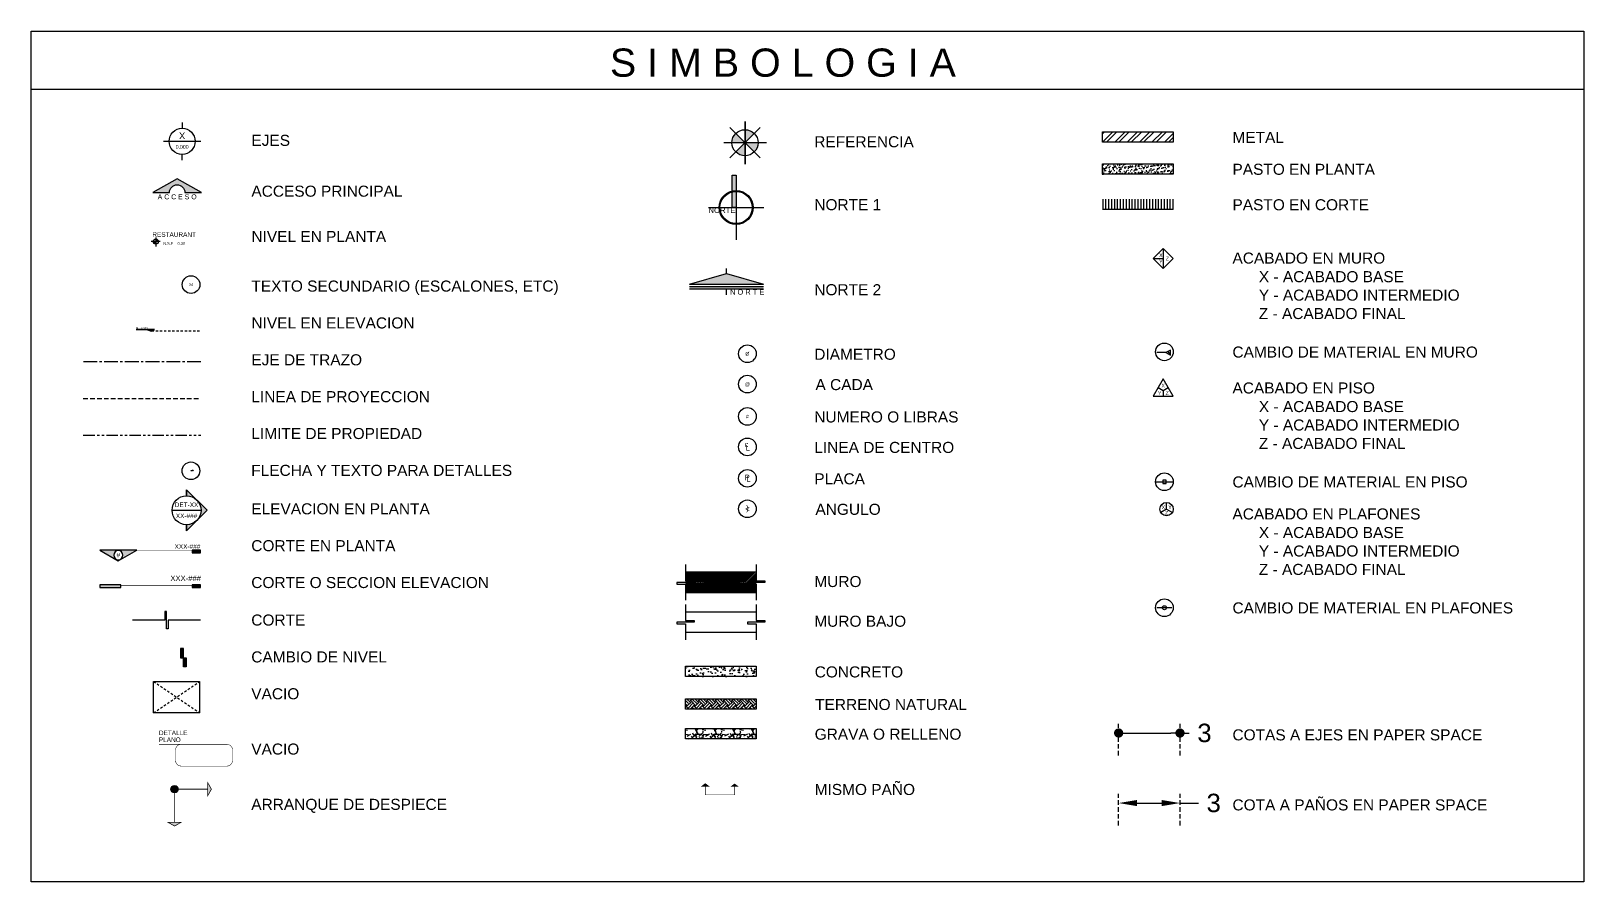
# Model space of a CAD drawing. Header units: metres. Extents: x 8 to 298, y 7 to 251.
# Drawn here: x 69.1 to 153.3, y 204.9 to 251 of the extents above; entities that cross this region are included whole.
import ezdxf
from ezdxf.enums import TextEntityAlignment as Align

# ---------------------------------------------------------------- set-up
doc = ezdxf.new("R2010")
doc.units = ezdxf.units.M
doc.header["$MEASUREMENT"] = 0
for name, pattern in [('CENTER2', [1.125, 0.75, -0.125, 0.125, -0.125]), ('DASHED', [19.05, 12.7, -6.35]), ('HIDDEN', [0.375, 0.25, -0.125]), ('HIDDEN2', [0.1875, 0.125, -0.0625]), ('PHANTOM2', [1.25, 0.625, -0.125, 0.125, -0.125, 0.125, -0.125])]:
    doc.linetypes.add(name, pattern=pattern)
for name, color, linetype in [('A-COTAS', 2, 'Continuous'), ('A-DETALLES', 3, 'Continuous'), ('A-FLECHAS', 2, 'Continuous'), ('A-HATCH', 8, 'Continuous'), ('A-MUROS', 1, 'Continuous'), ('A-SIMBOLOGIA', 3, 'Continuous'), ('A-TEXTOS', 2, 'Continuous')]:
    doc.layers.add(name, color=color, linetype=linetype)
doc.styles.add('75', font='arial.ttf')
doc.styles.add('ARIAL', font='arial.ttf')
doc.styles.add('ch-100', font='arial.ttf')
doc.styles.add('NOT-50', font='arial.ttf')
doc.styles.get("Standard").update_dxf_attribs({"font": 'arial.ttf'})
doc.styles.add('TEXTO1', font='ARCHISEL.SHX')
doc.dimstyles.new('COTAS BASICA', dxfattribs={"dimtxt": 1, "dimasz": 1, "dimexe": 0.5, "dimexo": 0.5, "dimgap": 0.5, "dimtad": 0, "dimdec": 0, "dimlfac": 1000, "dimzin": 9, "dimdsep": 46, "dimtxsty": 'Standard', "dimcen": 0, "dimclrd": 2, "dimclre": 8, "dimclrt": 3, "dimadec": 0, "dimazin": 0, "dimtfac": 1, "dimtdec": 0, "dimtmove": 0, "dimatfit": 3, "dimfxl": 1, "dimarcsym": 0})
doc.dimstyles.new('ENTREJES', dxfattribs={"dimtxt": 0.15, "dimasz": 0.075, "dimexe": 0.1, "dimexo": 0.1, "dimgap": 0.1, "dimtad": 0, "dimtih": 1, "dimtoh": 1, "dimzin": 1, "dimdsep": 46, "dimtxsty": 'TEXTO1', "dimcen": 0.1, "dimclrd": 2, "dimclrt": 2, "dimadec": 0, "dimazin": 0, "dimtm": 1e-09, "dimtfac": 1, "dimtix": 1, "dimtofl": 0, "dimtmove": 2, "dimatfit": 3, "dimfxl": 1, "dimtvp": 1, "dimtolj": 1, "dimtzin": 0, "dimarcsym": 0})

# ---------------------------------------------------------------- blocks, each defined once
blk = doc.blocks.new('ACABADO-M')
at = {"color": 0}
for q in [(-0.235, -0.136), (0, 0.271), (0.235, -0.136)]:
    blk.add_line((0, 0), q, dxfattribs=at)
blk.add_circle((0, 0), 0.271, dxfattribs=at)
at = {"color": 2, "style": '75'}
for tag, p in [('M-1ER-ACABADO', (0.139, 0.08)), ('M-BASE', (-0.13, 0.075)), ('M-2DO-ACABADO', (0, -0.151))]:
    blk.add_attdef(tag, text='', height=0.15, dxfattribs=at).set_placement(p, align=Align.MIDDLE_CENTER)
blk = doc.blocks.new('PL-ACABADO')
at = {"color": 0}
for p, q in [((-0.205, 0.118), (0, 0)), ((0, 0), (0.205, 0.118)), ((0, 0), (0, -0.237))]:
    blk.add_line(p, q, dxfattribs=at)
blk.add_lwpolyline([(0, 0.474), (-0.41, -0.237), (0.41, -0.237)], close=True, dxfattribs=at)
at = {"color": 2, "style": '75'}
for tag, p in [('PL-1', (0, 0.197)), ('PL-2', (-0.146, -0.109)), ('PL-3', (0.166, -0.109))]:
    blk.add_attdef(tag, text='', height=0.15, dxfattribs=at).set_placement(p, align=Align.MIDDLE_CENTER)
blk = doc.blocks.new('P-ACABADO')
at = {"color": 0}
for p, q in [((-0.407, 0), (0, 0)), ((0, 0.407), (0, -0.407))]:
    blk.add_line(p, q, dxfattribs=at)
blk.add_lwpolyline([(0, 0.407), (-0.407, 0), (0, -0.407), (0.407, 0)], close=True, dxfattribs=at)
at = {"color": 2, "style": '75'}
for tag, p in [('P-ACABADO', (-0.093, 0.129)), ('3ER-ACABADO-P', (0.173, 0)), ('2DO-ACABADO-P', (-0.093, -0.129))]:
    blk.add_attdef(tag, text='', height=0.15, dxfattribs=at).set_placement(p, align=Align.MIDDLE_CENTER)
blk = doc.blocks.new('AC2')
at = {"color": 0}
blk.add_lwpolyline([(4134.018, 719.153), (4134.946, 719.153)], dxfattribs=at)
blk.add_lwpolyline([(4134.576, 719.247), (4134.388, 719.247), (4134.388, 719.059), (4134.576, 719.059)], close=True, dxfattribs=at)
blk = doc.blocks.new('AC3')
at = {"color": 0}
blk.add_lwpolyline([(4134.891, 712.318), (4134.074, 712.318)], dxfattribs=at)
blk.add_circle((4134.482, 712.318), 0.107, dxfattribs=at)
blk = doc.blocks.new('AC1')
at = {"color": 0}
for points in [[(4134.562, 726.158), (4134.065, 726.158)], [(4134.819, 726.029), (4134.691, 726.222)]]:
    blk.add_lwpolyline(points, dxfattribs=at)
blk.add_lwpolyline([(4134.562, 726.158), (4134.819, 726.029), (4134.819, 726.286)], close=True, dxfattribs=at)
blk = doc.blocks.new('NIVEL ELEVACION')
for points in [[(0.66, 0.29), (0.66, 0.26), (-2.83, 0.26), (-2.83, 0.29)], [(0.66, 0.23), (-0.66, 0.23), (0, 0)]]:
    blk.add_hatch(color=8).paths.add_polyline_path(points)
at = {"color": 3}
for points in [[(0.66, 0.29), (0.66, 0.26), (-2.83, 0.26), (-2.83, 0.29)], [(0, 0), (0.66, 0.23), (-0.66, 0.23)]]:
    blk.add_lwpolyline(points, close=True, dxfattribs=at)
at = {"color": 7, "style": 'ARIAL'}
blk.add_attdef('NIVEL', text='', height=0.351, dxfattribs=at).set_placement((-2.83, 0.29), align=Align.BOTTOM_LEFT)
blk = doc.blocks.new('EJE BASICA')
at = {"color": 3}
for p, q in [((0, 1.017), (0, 0.708)), ((-1.017, 0), (1.017, 0)), ((0, -1.017), (0, -0.708))]:
    blk.add_line(p, q, dxfattribs=at)
blk.add_circle((0, 0), 0.708, dxfattribs=at)
at = {"color": 7, "style": 'ARIAL'}
for tag, height, p in [('EJE', 0.36, (0, 0.3)), ('DISTANCIA', 0.2, (0, -0.3))]:
    blk.add_attdef(tag, text='', height=height, dxfattribs=at).set_placement(p, align=Align.MIDDLE_CENTER)
blk = doc.blocks.new('NIVEL')
at = {"color": 3}
for p, q in [((0, 0.223), (0, -0.274)), ((0.239, 0), (-0.239, 0))]:
    blk.add_line(p, q, dxfattribs=at)
at = {"color": 8, "const_width": 0.137}
for points in [[(-0.068, 0, 0.414214), (0, -0.068)], [(0.068, 0, 0.414214), (0, 0.068)]]:
    blk.add_lwpolyline(points, format="xyb", dxfattribs=at)
at = {"color": 3}
blk.add_circle((0, 0), 0.137, dxfattribs=at)
at = {"style": 'ARIAL'}
for tag, height, p in [('AREA', 0.25, (1, 0.383)), ('NIVEL', 0.15, (1, -0.1))]:
    blk.add_attdef(tag, text='', height=height, dxfattribs=at).set_placement(p, align=Align.MIDDLE_CENTER)
blk = doc.blocks.new('*U29')
h = blk.add_hatch(color=8)
h.paths.add_polyline_path([(0, 0.57), (-2, 0), (2, 0)])
h.paths.add_polyline_path([(2, -0.25), (2, -0.125), (-2, -0.125), (-2, -0.25)])
at = {"color": 0}
for points in [[(0, 0.57), (0, 0.846)], [(-2, 0), (0, 0.57), (2, 0)], [(-2, 0), (2, 0)], [(-2, -0.125), (2, -0.125)], [(-2, -0.25), (2, -0.25)], [(0, -0.576), (0, -0.25)]]:
    blk.add_lwpolyline(points, dxfattribs=at)
at = {"color": 2, "insert": (0.194, -0.281), "char_height": 0.288, "width": 12.58322, "attachment_point": 1}
blk.add_mtext('\\pxql;N O R T E', dxfattribs=at)
blk = doc.blocks.new('*U28')
h = blk.add_hatch(color=8)
edge = h.paths.add_edge_path()
edge.add_line((0.417, 0), (1.319, 0))
edge.add_line((1.319, 0), (0, 0.748))
edge.add_line((0, 0.748), (-1.319, 0))
edge.add_line((-1.319, 0), (-0.417, 0))
edge.add_arc((0, 0), 0.417, 90, 180, ccw=False)
edge.add_arc((0, 0), 0.417, 0, 90, ccw=False)
at = {"color": 0}
blk.add_lwpolyline([(0.417, 0), (1.319, 0), (0, 0.748), (-1.319, 0), (-0.417, 0, -0.414214), (0, 0.417, -0.414214)], format="xyb", close=True, dxfattribs=at)
at = {"color": 2, "style": 'ARIAL'}
blk.add_text('A C C E S O', height=0.27, dxfattribs=at).set_placement((0, -0.1), align=Align.TOP_CENTER)
blk = doc.blocks.new('LINEA CENTRO')
at = {"color": 0, "style": 'ch-100'}
for s, p in [('c', (-0.156, -0.013)), ('L', (-0.089, -0.195))]:
    blk.add_text(s, height=0.3, dxfattribs=at).set_placement(p)
blk = doc.blocks.new('PLACA')
at = {"color": 0, "style": 'ch-100'}
for s, p in [('P', (-0.152, -0.1)), ('L', (-0.062, -0.175))]:
    blk.add_text(s, height=0.3, dxfattribs=at).set_placement(p)
blk = doc.blocks.new('ANGULO')
at = {"color": 0, "style": 'ch-100'}
for s, p in [('<', (0, 0)), (')', (0, 0.042))]:
    blk.add_text(s, height=0.3, dxfattribs=at).set_placement(p, align=Align.MIDDLE_CENTER)
blk = doc.blocks.new('REFERENCIA')
h = blk.add_hatch(color=8)
h.paths.add_polyline_path([(0, 0), (-0.5, 0.5, 0.198912), (-0.708, 0)])
h.paths.add_polyline_path([(0.5, 0.5, 0.198912), (0, 0.708), (0, 0)])
h.paths.add_polyline_path([(0, 0), (0.5, -0.5, 0.198912), (0.708, 0)])
h.paths.add_polyline_path([(0, 0), (-0.5, -0.5, 0.198912), (0, -0.708)])
at = {"color": 0}
for p, q in [((0, 1.158), (0, -1.158)), ((0, -1.158), (0, 1.158)), ((0.819, 0.819), (-0.819, -0.819)), ((0.819, -0.819), (-0.819, 0.819)), ((1.158, 0), (-1.158, 0))]:
    blk.add_line(p, q, dxfattribs=at)
blk.add_circle((0, 0), 0.708, dxfattribs=at)
blk = doc.blocks.new('*U25')
h = blk.add_hatch(color=0)
h.dxf.hatch_style = 1
h.paths.add_polyline_path([(0, 0.787), (0, 1.114), (0.557, 0.557, 0.198912)])
h.paths.add_polyline_path([(0.557, -0.557, 0.414214), (0.557, 0.557), (1.114, 0)])
h.paths.add_polyline_path([(0, -1.114), (0, -0.787, 0.198912), (0.557, -0.557)])
at = {"color": 0}
blk.add_line((-0.787, 0), (0.787, 0), dxfattribs=at)
blk.add_lwpolyline([(0, -1.114), (0, -0.787), (0, -1.114), (1.114, 0), (0, 1.114), (0, 0.787), (0, 1.114)], dxfattribs=at)
blk.add_circle((0, 0), 0.787, dxfattribs=at)
at = {"color": 2, "style": 'ARIAL'}
for tag, p in [('DETALLE', (0, 0.3)), ('PLANO', (0, -0.3))]:
    blk.add_attdef(tag, text='', height=0.25, dxfattribs=at).set_placement(p, align=Align.MIDDLE_CENTER)
blk = doc.blocks.new('_Dot')
at = {"color": 0, "linetype": 'ByBlock', "lineweight": -2}
blk.add_line((-0.5, 0), (-1, 0), dxfattribs=at)
at = {"color": 0, "linetype": 'ByBlock', "const_width": 0.5}
blk.add_lwpolyline([(-0.25, 0, 1), (0.25, 0, 1)], format="xyb", close=True, dxfattribs=at)
blk = doc.blocks.new('*D151')
at = {"layer": 'A-COTAS', "color": 8, "linetype": 'HIDDEN', "lineweight": -2, "transparency": 16777216}
for p, q in [((128.1, 211.73), (128.1, 213.451)), ((131.43, 211.73), (131.43, 213.451))]:
    blk.add_line(p, q, dxfattribs=at)
at = {"layer": 'A-COTAS', "color": 2, "lineweight": -2, "transparency": 16777216}
for p, q in [((128.6, 212.951), (130.93, 212.951)), ((131.43, 212.951), (131.93, 212.951))]:
    blk.add_line(p, q, dxfattribs=at)
at = {"layer": 'Defpoints', "color": 0, "transparency": 16777216}
for p in [(131.43, 212.951), (128.1, 211.23), (131.43, 211.23)]:
    blk.add_point(p, dxfattribs=at)
at = {"layer": 'A-COTAS', "color": 2, "lineweight": -2, "transparency": 16777216, "xscale": 0.5, "yscale": 0.5, "zscale": 0.5, "rotation": 180}
blk.add_blockref('_Dot', (128.1, 212.951), dxfattribs=at)
at = {"layer": 'A-COTAS', "color": 2, "lineweight": -2, "transparency": 16777216, "xscale": 0.5, "yscale": 0.5, "zscale": 0.5}
blk.add_blockref('_Dot', (131.43, 212.951), dxfattribs=at)
at = {"layer": 'A-COTAS', "color": 3, "transparency": 16777216, "insert": (132.757, 212.951), "char_height": 1, "attachment_point": 5}
blk.add_mtext('3', dxfattribs=at)
blk = doc.blocks.new('*D152')
at = {"layer": 'A-COTAS', "color": 8, "linetype": 'HIDDEN', "lineweight": -2, "transparency": 16777216}
for p, q in [((128.1, 207.93), (128.1, 209.651)), ((131.43, 207.93), (131.43, 209.651))]:
    blk.add_line(p, q, dxfattribs=at)
at = {"layer": 'A-COTAS', "color": 2, "lineweight": -2, "transparency": 16777216}
for p, q in [((129.1, 209.151), (130.43, 209.151)), ((131.43, 209.151), (132.43, 209.151))]:
    blk.add_line(p, q, dxfattribs=at)
at = {"layer": 'A-COTAS', "color": 2, "transparency": 16777216}
for points in [[(129.1, 209.318), (129.1, 208.985), (128.1, 209.151)], [(130.43, 209.318), (130.43, 208.985), (131.43, 209.151)]]:
    blk.add_solid(points, dxfattribs=at)
at = {"layer": 'Defpoints', "color": 0, "transparency": 16777216}
for p in [(131.43, 209.151), (128.1, 207.43), (131.43, 207.43)]:
    blk.add_point(p, dxfattribs=at)
at = {"layer": 'A-COTAS', "color": 3, "transparency": 16777216, "insert": (133.257, 209.151), "char_height": 1, "attachment_point": 5}
blk.add_mtext('3', dxfattribs=at)
blk = doc.blocks.new('*U24')
for points in [[(-5.445, 0), (-5.445, -0.137), (-4.318, -0.137), (-4.318, 0)], [(-0.445, 0), (-0.445, -0.137), (0, -0.137), (0, 0)]]:
    blk.add_hatch(color=8).paths.add_polyline_path(points)
at = {"color": 0}
for points in [[(-5.445, 0), (-5.445, -0.137), (-4.318, -0.137), (-4.318, 0)], [(-0.445, 0), (-0.445, -0.137), (0, -0.137), (0, 0)]]:
    blk.add_lwpolyline(points, close=True, dxfattribs=at)
at = {"color": 0, "linetype": 'DASHED', "const_width": 0.03}
blk.add_lwpolyline([(-4.318, -0.015), (-0.445, -0.015)], dxfattribs=at)
at = {"color": 2, "style": 'ARIAL'}
blk.add_attdef('UBICACION', text='', height=0.297, dxfattribs=at).set_placement((0.035, 0.216), align=Align.RIGHT)
blk = doc.blocks.new('*U27')
h = blk.add_hatch(color=8)
h.paths.add_polyline_path([(-4.45, 0.575), (-5.445, 0), (-3.454, 0)])
h.paths.add_polyline_path([(-4.2, 0.269, -1), (-4.7, 0.269, -1)], flags=16)
blk.add_hatch(color=8).paths.add_polyline_path([(-0.445, 0.15), (0, 0.15), (0, 0), (-0.445, 0)])
at = {"color": 0}
for points in [[(-5.445, 0), (-4.45, 0.575), (-3.454, 0)], [(-0.445, 0.15), (0, 0.15), (0, 0), (-0.445, 0)]]:
    blk.add_lwpolyline(points, close=True, dxfattribs=at)
at = {"color": 0, "linetype": 'DASHED', "const_width": 0.03}
blk.add_lwpolyline([(-3.703, 0.015), (-0.445, 0.015)], dxfattribs=at)
at = {"color": 0}
blk.add_circle((-4.45, 0.269), 0.25, dxfattribs=at)
at = {"color": 2, "style": 'ARIAL'}
blk.add_attdef('CORTE', text='', height=0.25, dxfattribs=at).set_placement((-4.45, 0.269), align=Align.MIDDLE_CENTER)
blk.add_attdef('UBICACION', text='', height=0.25, dxfattribs=at).set_placement((0, -0.075), align=Align.TOP_RIGHT)
blk = doc.blocks.new('NORTE')
blk.add_hatch(color=8).paths.add_polyline_path([(0, 0), (-0.217, 0), (-0.217, 1.753), (0, 1.753)])
at = {"color": 0}
blk.add_lwpolyline([(0, 0), (-0.217, 0), (-0.217, 1.753), (0, 1.753)], close=True, dxfattribs=at)
for points in [[(0, 1.753), (0, -1.753)], [(-1.5, 0), (1.5, 0)]]:
    blk.add_lwpolyline(points, dxfattribs=at)
for radius in [0.925, 0.875]:
    blk.add_circle((0, 0), radius, dxfattribs=at)
at = {"color": 2}
blk.add_text('NORTE', height=0.3, dxfattribs=at).set_placement((-1.5, 0), align=Align.TOP_LEFT)
blk = doc.blocks.new('CAMBIO DE NIVEL')
h = blk.add_hatch(color=8)
h.paths.add_polyline_path([(0, 0.5), (-0.15, 0.5), (-0.15, 0), (0, 0)])
h.paths.add_polyline_path([(0.15, 0), (0, 0), (0, -0.5), (0.15, -0.5)])
at = {"color": 0}
blk.add_lwpolyline([(-0.15, 0), (0.15, 0), (0.15, -0.5), (0, -0.5), (0, 0.5), (-0.15, 0.5)], close=True, dxfattribs=at)
blk = doc.blocks.new('despiece')
h = blk.add_hatch(color=0)
h.dxf.hatch_style = 1
h.paths.add_polyline_path([(0.5, 0), (0.45, 0.087), (0.45, -0.087)])
h.paths.add_polyline_path([(0.087, -0.45), (-0.087, -0.45), (0, -0.5)])
h = blk.add_hatch(color=0)
h.dxf.hatch_style = 1
edge = h.paths.add_edge_path()
edge.add_arc((0, 0), 0.05, -90, 270)
at = {"color": 0, "const_width": 0.01}
blk.add_lwpolyline([(0, -0.45), (0, 0), (0.45, 0)], dxfattribs=at)
for points in [[(0.45, -0.087), (0.5, 0), (0.45, 0.087)], [(-0.087, -0.45), (0, -0.5), (0.087, -0.45)]]:
    blk.add_lwpolyline(points, close=True, dxfattribs=at)
at = {"color": 0}
blk.add_circle((0, 0), 0.05, dxfattribs=at)

msp = doc.modelspace()

# ---------------------------------------------------------------- hatches: boundary and pattern name
at = {"layer": 'A-DETALLES'}
h = msp.add_hatch(color=1, dxfattribs=at)
h.dxf.hatch_style = 1
h.paths.add_polyline_path([(105.671338, 210.2120168), (105.671338, 210.0476352), (105.8897993, 210.0476352)])
h.paths.add_polyline_path([(105.671338, 210.2120168), (105.4528767, 210.0476352), (105.671338, 210.0476352)])
h = msp.add_hatch(color=1, dxfattribs=at)
h.dxf.hatch_style = 1
h.paths.add_polyline_path([(107.2635947, 210.2120168), (107.2635947, 210.0476352), (107.0451334, 210.0476352)])
h.paths.add_polyline_path([(107.2635947, 210.2120168), (107.482056, 210.0476352), (107.2635947, 210.0476352)])
at = {"layer": 'A-HATCH'}
h = msp.add_hatch(dxfattribs=at)
h.set_pattern_fill('ANSI32', color=256, scale=0.05, style=0)
h.set_pattern_definition([(45, (-4003.89874, -494.26187), (-0.336759605, 0.336759605), []), (45, (-4003.67423, -494.26187), (-0.336759605, 0.336759605), [])])
h.paths.add_polyline_path([(127.2253425, 245.5736123), (131.0629332, 245.5736123), (131.0629332, 245.0062315), (127.2253425, 245.0062315)])
h = msp.add_hatch(dxfattribs=at)
h.set_pattern_fill('AR-SAND', color=256, scale=0.005, angle=45, style=0)
h.set_pattern_definition([(82.5, (-4003.89874, -492.5664), (-0.178690674, 0.167376745), [0, -0.19304, 0, -0.2159, 0, -0.206375]), (52.5, (-4003.89874, -492.5664), (-0.094505464, 0.412366426), [0, -0.10414, 0, -0.17399, 0, -0.066675]), (12.5, (-4004.0092, -492.67685), (0.279149913, 0.280166156), [0, -0.0635, 0, -0.2286, 0, -0.29845]), (2.5, (-4004.0092, -492.67685), (0.191140555, 0.34877539), [0, -0.03175, 0, -0.14986, 0, -0.17145])])
h.paths.add_polyline_path([(127.2253425, 243.8453235), (131.0629332, 243.8453235), (131.0629332, 243.2779426), (127.2253425, 243.2779426)])
h = msp.add_hatch(dxfattribs=at)
h.set_pattern_fill('ANSI31', color=256, scale=0.05, angle=45, style=0)
h.set_pattern_definition([(90, (-4003.89874, -492.5664), (-0.15875, 3e-17), [])])
h.paths.add_polyline_path([(127.2253425, 241.9202796), (131.0629332, 241.9202796), (131.0629332, 241.3528987), (127.2253425, 241.3528987)])
h = msp.add_hatch(dxfattribs=at)
h.set_pattern_fill('ANSI31', color=256, scale=0.02, style=0)
h.set_pattern_definition([(45, (-4271.16836, -339.38566), (-0.0449012806, 0.0449012806), [])])
h.paths.add_polyline_path([(108.4360995, 221.6904922), (104.5985088, 221.6904922), (104.5985088, 220.5557305), (108.4360995, 220.5557305)])
h = msp.add_hatch(dxfattribs=at)
h.set_pattern_fill('AR-CONC', color=256, scale=0.003, style=0)
h.set_pattern_definition([(50, (-4026.52557, -526.6309), (0.546554007, -0.047817257), [0.05715, -0.62865]), (355, (-4026.52557, -526.6309), (-0.10572848, 0.57316993), [0.04572, -0.50292]), (100.451, (-4026.48, -526.6349), (0.440827505, 0.525350063), [0.04857, -0.53427]), (46.1842, (-4026.5256, -526.4785), (0.81323712, -0.12612698), [0.085725, -0.942975]), (96.6356, (-4026.4578, -526.489), (0.7122127, 0.74227667), [0.072855, -0.801405]), (351.184, (-4026.5256, -526.4785), (0.71221382, 0.74227535), [0.06858, -0.75438]), (21, (-4026.44937, -526.5166), (0.45484464, -0.306796556), [0.05715, -0.62865]), (326, (-4026.44937, -526.5166), (0.185406085, 0.5525639), [0.04572, -0.50292]), (71.4514, (-4026.41147, -526.54217), (0.64024947, 0.24576857), [0.04857, -0.53427]), (37.5, (-4026.52557, -526.6309), (0.00926581, 0.253665117), [0, -0.496824, 0, -0.51054, 0, -0.504825]), (7.5, (-4026.52557, -526.6309), (0.200458988, 0.300541724), [0, -0.291084, 0, -0.485394, 0, -0.192405]), (327.5, (-4026.6955, -526.6309), (0.4067717855, -0.017186232), [0, -0.1905, 0, -0.59436, 0, -0.78867]), (317.5, (-4026.7717, -526.6309), (0.444387544, 0.076279473), [0, -0.24765, 0, -0.394716, 0, -0.56007])])
h.paths.add_polyline_path([(104.5985088, 216.5832303), (108.4360995, 216.5832303), (108.4360995, 216.0158494), (104.5985088, 216.0158494)])
h = msp.add_hatch(dxfattribs=at)
h.set_pattern_fill('EARTH', color=256, scale=0.05, angle=45, style=0)
h.set_pattern_definition([(45, (-4026.52557, -526.6309), (3e-17, 0.449012806), [0.3175, -0.3175]), (45, (-4026.60976, -526.5467), (3e-17, 0.449012806), [0.3175, -0.3175]), (45, (-4026.69395, -526.46252), (3e-17, 0.449012806), [0.3175, -0.3175]), (135, (-4026.69395, -526.4064), (-0.449012806, 3e-17), [0.3175, -0.3175]), (135, (-4026.60976, -526.3222), (-0.449012806, 3e-17), [0.3175, -0.3175]), (135, (-4026.52557, -526.238), (-0.449012806, 3e-17), [0.3175, -0.3175])])
h.paths.add_polyline_path([(104.5985088, 214.8153311), (108.4360995, 214.8153311), (108.4360995, 214.2479502), (104.5985088, 214.2479502)])
h = msp.add_hatch(dxfattribs=at)
h.set_pattern_fill('GRAVEL', color=256, scale=0.04, style=0)
h.set_pattern_definition([(228.0128, (-4025.79405, -527.22565), (-8.1280069064, -9.1440112358), [0.1366884, -13.5322]), (184.9697, (-4025.88549, -527.32725), (12.19201972247, 1.01599283015), [0.234562, -23.2216]), (132.5104, (-4026.11917, -527.34757), (10.1599926073, -11.176010917), [0.1653928, -16.37388]), (267.2737, (-4026.51541, -527.60157), (1.01599558833, 20.31999346135), [0.213602, -21.14656]), (292.8337, (-4026.52557, -527.81493), (-5.0800144222, 12.192006932), [0.2094536, -20.73592]), (357.2737, (-4026.44429, -528.00797), (-20.31999346135, 1.01599558833), [0.213602, -21.14656]), (37.6942, (-4026.23093, -528.01813), (-13.2080083445, -10.1599909428), [0.2824776, -27.96524]), (72.2553, (-4026.00741, -527.84541), (7.1120142262, 22.3520064824), [0.266688, -26.40212]), (121.4296, (-4025.92613, -527.59141), (-8.1280020941, 13.207984464), [0.2143252, -21.2182]), (175.2364, (-4026.03789, -527.40853), (11.1759912212, -1.0159904651), [0.2446852, -11.98956]), (222.3974, (-4026.28173, -527.38821), (-12.1920003669, -11.17598546025), [0.3164312, -31.32672]), (138.8141, (-4025.50957, -527.61173), (-7.1119954697, 6.0959906228), [0.108002, -10.69224]), (171.4692, (-4025.59085, -527.54061), (13.20797983824, -2.03200512), [0.2054728, -20.34184]), (225, (-4025.79405, -527.5101), (-2e-16, -1.01599931), [0.1436836, -1.293156]), (203.1986, (-4025.86517, -527.38821), (5.0800171302, 2.0320089097), [0.0773764, -7.66024]), (291.8014, (-4025.93629, -527.4187), (-1.016000713, 3.0480019635), [0.1094264, -5.36192]), (30.9638, (-4025.89565, -527.52029), (3.047996782, 2.0320015835), [0.177728, -5.74652]), (161.5651, (-4025.74325, -527.42885), (2.032000927, -1.01599849), [0.1285148, -3.08436]), (16.3895, (-4026.52557, -527.41869), (10.1600056056, 3.04799366), [0.1800352, -17.82352]), (70.3462, (-4026.35285, -527.36789), (-4.0639886755, -11.1759841954), [0.1510396, -14.95288]), (293.1986, (-4025.74325, -527.22565), (-2.0320089097, 5.0800171302), [0.154752, -7.58288]), (343.6105, (-4025.68229, -527.36789), (-10.1600056056, 3.04799366), [0.1800352, -17.82352]), (339.444, (-4026.52557, -528.04861), (-5.0800063057, 2.0319975344), [0.173614, -8.50708]), (294.7751, (-4026.36301, -528.10957), (-5.0799881615, 11.1759948105), [0.1454688, -14.40144]), (66.8014, (-4025.73309, -528.24165), (2.0320089097, 5.0800171302), [0.154752, -7.58288]), (17.354, (-4025.67213, -528.09941), (-13.20800071274, -4.0639938702), [0.1703132, -16.86096]), (69.444, (-4026.23093, -528.24165), (-2.0319975344, -5.0800063057), [0.0868072, -8.59392]), (101.3099, (-4025.79405, -528.24165), (-1.015994985, 4.063986984), [0.051806, -5.1288]), (165.9638, (-4025.8042, -528.19085), (3.048002142, -1.015998242), [0.2094536, -3.97962]), (186.009, (-4026.00741, -528.14005), (10.1599850178, 1.0159976274), [0.1941068, -19.21656]), (303.6901, (-4025.89565, -527.61173), (-1.016000349, 2.03199804), [0.1465296, -3.516712]), (353.1572, (-4025.81437, -527.73365), (17.27200714266, -2.03200910066), [0.2558228, -25.3264]), (60.9454, (-4025.56037, -527.76413), (-4.0639905463, -7.1119830443), [0.1046032, -10.35576]), (90, (-4025.5096, -527.6727), (-1.016, 1.016), [0.06096, -0.95504]), (120.2564, (-4026.02773, -528.10957), (4.0639913867, -7.111996413), [0.1411468, -13.97356]), (48.0128, (-4026.09885, -527.98765), (8.1280069064, 9.1440112358), [0.2733772, -13.39552]), (0, (-4025.916, -527.7845), (1.016, 1.016), [0.26416, -0.75184]), (325.3048, (-4025.65181, -527.78445), (-10.1599823964, 7.1120006762), [0.160644, -15.90372]), (254.0546, (-4025.51973, -527.87589), (-1.016002592, -4.0640096813), [0.1479316, -7.24868]), (207.646, (-4025.56037, -528.01813), (-19.3039932196, -10.1600063899), [0.240858, -23.845]), (175.4261, (-4025.77373, -528.12989), (-13.2080030419, 1.0159950845), [0.2548116, -25.22632]), (175.4261, (-4025.77373, -528.12989), (-13.2080030419, 1.0159950845), [0.2548116, -25.22632])])
h.paths.add_polyline_path([(104.5985088, 213.204579), (108.4360995, 213.204579), (108.4360995, 212.6371981), (104.5985088, 212.6371981)])

# ---------------------------------------------------------------- linework, layer by layer
for points in [[(69.0866078, 251.0407964), (153.3477294, 251.0407964), (153.3477294, 204.8715347), (69.0866078, 204.8715347)], [(75.7376172, 215.7406401), (78.2338907, 215.7406401), (78.2338907, 214.0418751), (75.7376172, 214.0418751)]]:
    msp.add_lwpolyline(points, close=True)
msp.add_lwpolyline([(69.0866078, 247.8861881), (153.3477294, 247.8861881)])
at = {"layer": 'A-DETALLES', "const_width": 0.025}
msp.add_lwpolyline([(77.2284098, 212.3370365), (76.0235937, 212.3370365)], dxfattribs=at)
at = {"layer": 'A-DETALLES', "linetype": 'DASHED', "const_width": 0.025}
msp.add_lwpolyline([(76.9284098, 211.4584714), (76.9284098, 212.0370365, -0.4142135623), (77.2284098, 212.3370365), (79.7159734, 212.3370365, -0.4142135623), (80.0159734, 212.0370365), (80.0159734, 211.4584714), (80.0159734, 211.4584714, -0.4142135623), (79.7159734, 211.1584714), (77.2284098, 211.1584714, -0.4142135623)], format="xyb", close=True, dxfattribs=at)
at = {"layer": 'A-DETALLES', "color": 1}
msp.add_lwpolyline([(107.2635947, 210.0476352, 0.025, 0.025, 0), (107.2635947, 209.5982827, 0.025, 0.025, 0), (105.671338, 209.5982827, 0.025, 0.025, 0), (105.671338, 210.0476352, 0.025, 0.025, 0), (105.4528767, 210.0476352, 0.025, 0.025, 0), (105.671338, 210.2120168, 0.025, 0.025, 0), (105.8897993, 210.0476352, 0.025, 0.025, 0), (105.671338, 210.0476352, 0, 0, 0)], format="xyseb", dxfattribs=at)
at = {"layer": 'A-HATCH', "linetype": 'HIDDEN2'}
for p, q in [((78.2267313, 234.7649885), (75.6019625, 234.7649885)), ((75.7376172, 215.7406401), (78.2338907, 214.0418751)), ((75.7376172, 214.0418751), (78.2338907, 215.7406401))]:
    msp.add_line(p, q, dxfattribs=at)
at = {"layer": 'A-HATCH', "linetype": 'CENTER2'}
msp.add_line((71.927358, 233.105664), (78.3014214, 233.105664), dxfattribs=at)
at = {"layer": 'A-HATCH', "linetype": 'HIDDEN'}
msp.add_line((71.9224467, 231.105664), (78.29651, 231.105664), dxfattribs=at)
at = {"layer": 'A-HATCH', "linetype": 'PHANTOM2'}
msp.add_line((71.9224467, 229.105664), (78.29651, 229.105664), dxfattribs=at)
at = {"layer": 'A-HATCH'}
msp.add_lwpolyline([(104.5985088, 216.5832303), (108.4360995, 216.5832303), (108.4360995, 216.0158494), (104.5985088, 216.0158494)], close=True, dxfattribs=at)
at = {"layer": 'A-MUROS'}
for p, q in [((104.5985088, 221.6904922), (108.4360995, 221.6904922)), ((108.4360995, 220.5557305), (104.5985088, 220.5557305)), ((104.5985088, 219.5354435), (108.4360995, 219.5354435)), ((108.4360995, 218.4006818), (104.5985088, 218.4006818))]:
    msp.add_line(p, q, dxfattribs=at)
at = {"layer": 'A-SIMBOLOGIA', "ltscale": 500000}
for points in [[(104.5985088, 222.0887363), (104.5985088, 221.2168613), (105.0672588, 221.2168613), (105.0672588, 221.1231113), (104.1297588, 221.1231113), (104.1297588, 221.0293613), (104.5985088, 221.0293613), (104.5985088, 220.1574863)], [(108.4360995, 222.0887363), (108.4360995, 221.2168613), (108.9048495, 221.2168613), (108.9048495, 221.1231113), (107.9673495, 221.1231113), (107.9673495, 221.0293613), (108.4360995, 221.0293613), (108.4360995, 220.1574863)], [(104.5985088, 219.9336876), (104.5985088, 219.0618126), (105.0672588, 219.0618126), (105.0672588, 218.9680626), (104.1297588, 218.9680626), (104.1297588, 218.8743126), (104.5985088, 218.8743126), (104.5985088, 218.0024376)], [(108.4360995, 219.9336876), (108.4360995, 219.0618126), (108.9048495, 219.0618126), (108.9048495, 218.9680626), (107.9673495, 218.9680626), (107.9673495, 218.8743126), (108.4360995, 218.8743126), (108.4360995, 218.0024376)], [(78.2719534, 219.0748902), (76.5282034, 219.0748902), (76.5282034, 218.6061402), (76.4344534, 218.6061402), (76.4344534, 219.5436402), (76.3407034, 219.5436402), (76.3407034, 219.0748902), (74.5969534, 219.0748902)]]:
    msp.add_lwpolyline(points, dxfattribs=at)
at = {"layer": 'Defpoints'}
msp.add_line((131.0629332, 241.3528987), (127.2253425, 241.3528987), dxfattribs=at)
for points in [[(127.2253425, 245.5739341), (131.0629332, 245.5739341), (131.0629332, 245.0065533), (127.2253425, 245.0065533)], [(127.2253425, 243.8453235), (131.0629332, 243.8453235), (131.0629332, 243.2779426), (127.2253425, 243.2779426)], [(104.5985088, 214.8153311), (108.4360995, 214.8153311), (108.4360995, 214.2479502), (104.5985088, 214.2479502)], [(104.5985088, 213.204579), (108.4360995, 213.204579), (108.4360995, 212.6371981), (104.5985088, 212.6371981)]]:
    msp.add_lwpolyline(points, close=True, dxfattribs=at)
for centre in [(77.7659831, 237.2822199), (107.956758, 233.5319901), (130.5835917, 233.6344668), (107.956758, 231.8835759), (107.956758, 230.1299258), (107.956758, 228.4764545), (77.7610718, 227.1798363), (107.956758, 226.7713131), (130.5835917, 226.5866705), (107.956758, 225.1178442), (130.5835917, 219.751393)]:
    msp.add_circle(centre, 0.4793415, dxfattribs=at)

# ---------------------------------------------------------------- block references
at = {"layer": 'A-DETALLES'}
for name, p in [('*U28', (77.0139788, 242.2817941)), ('NORTE', (107.3441572, 241.4683279)), ('*U29', (106.8225304, 237.3090544))]:
    msp.add_blockref(name, p, dxfattribs=at)
msp.add_blockref('*U25', (77.5239551, 225.0371552), dxfattribs=at).add_auto_attribs({'PLANO': 'XX-###', 'DETALLE': 'DET-XX'})
ref = msp.add_blockref('*U27', (78.2719534, 222.8721434), dxfattribs=dict(at, xscale=-1, rotation=180))
ref.add_attrib('CORTE', '#', dxfattribs={"layer": '0', "color": 2, "height": 0.25, "style": 'ARIAL'}).set_placement((73.8223108, 222.6034504), align=Align.MIDDLE_CENTER)
ref.add_attrib('UBICACION', 'XXX-###', dxfattribs={"layer": '0', "color": 2, "height": 0.25, "style": 'ARIAL'}).set_placement((78.2719534, 223.1971434), align=Align.TOP_RIGHT)
at = {"layer": 'A-DETALLES', "color": 3}
msp.add_blockref('*U24', (78.2719534, 220.9847529), dxfattribs=at).add_auto_attribs({'UBICACION': 'XXX-###'})
msp.add_blockref('CAMBIO DE NIVEL', (77.3532034, 217.0391166), dxfattribs=at)
at = {"layer": 'A-SIMBOLOGIA'}
for name, p, values in [('EJE BASICA', (77.283975, 245.0577636), {'EJE': 'X', 'DISTANCIA': '0.000'}), ('NIVEL', (75.8515761, 239.6161425), {'NIVEL': 'N.S.F = 0.30', 'AREA': 'RESTAURANT'})]:
    msp.add_blockref(name, p, dxfattribs=at).add_auto_attribs(values)
for name, p in [('REFERENCIA', (107.8263231, 244.981356)), ('AC1', (-4003.8987364, -492.5663973)), ('AC2', (-4003.8987364, -492.5663973)), ('AC3', (-4003.8987364, -492.5663973))]:
    msp.add_blockref(name, p, dxfattribs=at)
ref = msp.add_blockref('P-ACABADO', (130.5156739, 238.7031067), dxfattribs=dict(at, xscale=1.333245694649759, yscale=1.333245694649759, zscale=1.333245694649759))
ref.add_attrib('P-ACABADO', 'X', dxfattribs={"layer": '0', "height": 0.1999869, "style": '75'}).set_placement((130.3916573, 238.875661), align=Align.MIDDLE_CENTER)
ref.add_attrib('2DO-ACABADO-P', 'Y', dxfattribs={"layer": '0', "height": 0.1999869, "style": '75'}).set_placement((130.3916573, 238.5306542), align=Align.MIDDLE_CENTER)
ref.add_attrib('3ER-ACABADO-P', 'Z', dxfattribs={"layer": '0', "height": 0.1999869, "style": '75'}).set_placement((130.7465429, 238.7031067), align=Align.MIDDLE_CENTER)
at = {"layer": 'A-SIMBOLOGIA', "xscale": 0.2849002849005625, "yscale": 0.2849002849005625, "zscale": 0.2849002849005625}
msp.add_blockref('NIVEL ELEVACION', (75.6019625, 234.7649885), dxfattribs=at).add_auto_attribs({'NIVEL': 'N = %%P0.00'})
at = {"layer": 'A-SIMBOLOGIA'}
ref = msp.add_blockref('PL-ACABADO', (130.5156739, 231.5423919), dxfattribs=dict(at, xscale=1.333245694649759, yscale=1.333245694649759, zscale=1.333245694649759))
ref.add_attrib('PL-1', 'X', dxfattribs={"layer": '0', "height": 0.1999869, "style": '75'}).set_placement((130.5156739, 231.8056797), align=Align.MIDDLE_CENTER)
ref.add_attrib('PL-2', 'Y', dxfattribs={"layer": '0', "height": 0.1999869, "style": '75'}).set_placement((130.3207439, 231.3965669), align=Align.MIDDLE_CENTER)
ref.add_attrib('PL-3', 'Z', dxfattribs={"layer": '0', "height": 0.1999869, "style": '75'}).set_placement((130.7365895, 231.3965669), align=Align.MIDDLE_CENTER)
ref = msp.add_blockref('ACABADO-M', (130.7010035, 225.1011211), dxfattribs=dict(at, xscale=1.333245694649759, yscale=1.333245694649759, zscale=1.333245694649759))
ref.add_attrib('M-1ER-ACABADO', 'Y', dxfattribs={"layer": '0', "height": 0.1999869, "style": '75'}).set_placement((130.8863893, 225.2081537), align=Align.MIDDLE_CENTER)
ref.add_attrib('M-BASE', 'X', dxfattribs={"layer": '0', "height": 0.1999869, "style": '75'}).set_placement((130.5276558, 225.2012035), align=Align.MIDDLE_CENTER)
ref.add_attrib('M-2DO-ACABADO', 'Z', dxfattribs={"layer": '0', "height": 0.1999869, "style": '75'}).set_placement((130.7010035, 224.8995123), align=Align.MIDDLE_CENTER)
at = {"layer": 'A-SIMBOLOGIA', "color": 1, "xscale": 4, "yscale": 4, "zscale": 4}
msp.add_blockref('despiece', (76.8740782, 209.9044618), dxfattribs=at)
at = {"layer": 'A-TEXTOS'}
for name, p in [('LINEA CENTRO', (107.956758, 228.4764545)), ('PLACA', (107.956758, 226.7713131)), ('ANGULO', (107.956758, 225.1178442))]:
    msp.add_blockref(name, p, dxfattribs=at)

# ---------------------------------------------------------------- texts
for s, p in [('EJES', (81.0432621, 245.1100001)), ('REFERENCIA', (111.5835639, 245.0340901)), ('ACCESO PRINCIPAL', (81.0432621, 242.3525792)), ('NORTE 1', (111.5856103, 241.6207134)), ('NIVEL EN PLANTA', (81.0432621, 239.8931123)), ('TEXTO SECUNDARIO (ESCALONES, ETC)', (81.0432621, 237.203104)), ('NORTE 2', (111.5856103, 237.0069478)), ('NIVEL EN ELEVACION', (81.0432621, 235.203104)), ('EJE DE TRAZO', (81.0408065, 233.203104)), ('DIAMETRO', (111.5847917, 233.5050198)), ('A CADA', (111.6494575, 231.8570148)), ('LINEA DE PROYECCION', (81.0408065, 231.203104)), ('NUMERO O LIBRAS', (111.5856103, 230.1029555)), ('LIMITE DE PROPIEDAD', (81.0408065, 229.203104)), ('LINEA DE CENTRO', (111.5880659, 228.4494842)), ('FLECHA Y TEXTO PARA DETALLES', (81.0334395, 227.203104)), ('PLACA', (111.5847917, 226.7447521)), ('ELEVACION EN PLANTA', (81.0358951, 225.1172836)), ('ANGULO', (111.6494575, 225.0908739)), ('CORTE EN PLANTA', (81.0358951, 223.1172836)), ('CORTE O SECCION ELEVACION', (81.0358951, 221.1172836)), ('MURO', (111.5872474, 221.1726346)), ('CORTE', (81.0358951, 219.0821327)), ('MURO BAJO', (111.5872474, 219.0175859)), ('CAMBIO DE NIVEL', (81.0358951, 217.0821327)), ('CONCRETO', (111.6077112, 216.2675229)), ('VACIO', (81.0358951, 215.0821327)), ('TERRENO NATURAL', (111.6298122, 214.4996237)), ('GRAVA O RELLENO', (111.6048463, 212.8888716)), ('VACIO', (81.0358951, 212.0821327)), ('MISMO PAÑO', (111.6048463, 209.8888716)), ('ARRANQUE DE DESPIECE', (81.0358951, 209.0821327))]:
    msp.add_text(s, height=0.6, dxfattribs=at).set_placement(p, align=Align.MIDDLE_LEFT)
at = {"layer": 'A-TEXTOS', "style": 'ARIAL'}
msp.add_text('34', height=0.1368, dxfattribs=at).set_placement((77.6620981, 237.2192631))
at = {"layer": 'A-TEXTOS'}
for s, p in [('Ø', (107.956758, 233.5319901)), ('@', (107.956758, 231.8835759)), ('#', (107.956758, 230.1299258))]:
    msp.add_text(s, height=0.2, dxfattribs=at).set_placement(p, align=Align.MIDDLE_CENTER)
at = {"layer": 'A-TEXTOS', "attachment_point": 1}
for s, insert, char_height, width in [('S I M B O L O G I A', (100.4962882, 250.0936366), 1.530813975, 49.202104634), ('\\pxql;METAL', (134.2762912, 245.568868), 0.6, 26.215051963), ('\\pxql;PASTO EN PLANTA', (134.2762912, 243.8402573), 0.6, 26.215051963), ('\\pxql;PASTO EN CORTE', (134.2762912, 241.9152134), 0.6, 26.215051963), ('\\pxql;ACABADO EN MURO', (134.2762912, 239.0223821), 0.6, 26.215051963), ('\\pxql;X - ACABADO BASE\\PY - ACABADO INTERMEDIO\\PZ - ACABADO FINAL', (135.7073653, 238.0131234), 0.6, 26.215051963), ('\\pxql;CAMBIO DE MATERIAL EN MURO', (134.2762912, 233.9228672), 0.6, 26.215051963), ('\\pxql;ACABADO EN PISO', (134.2762912, 231.9745859), 0.6, 26.215051963), ('\\pxql;X - ACABADO BASE\\PY - ACABADO INTERMEDIO\\PZ - ACABADO FINAL', (135.7073653, 230.9653271), 0.6, 26.215051963), ('\\pxql;CAMBIO DE MATERIAL EN PISO', (134.2762912, 226.8750709), 0.6, 26.215051963), ('\\pxql;ACABADO EN PLAFONES', (134.2762912, 225.1393083), 0.6, 26.215051963), ('\\pxql;X - ACABADO BASE\\PY - ACABADO INTERMEDIO\\PZ - ACABADO FINAL', (135.7073653, 224.1300496), 0.6, 26.215051963), ('\\pxql;CAMBIO DE MATERIAL EN PLAFONES', (134.2762912, 220.0397933), 0.6, 26.215051963), ('\\pxql;COTAS A EJES EN PAPER SPACE', (134.2762912, 213.1521717), 0.6, 26.215051963), ('\\pxql;COTA A PAÑOS EN PAPER SPACE', (134.2762912, 209.3519159), 0.6, 26.215051963)]:
    msp.add_mtext(s, dxfattribs=dict(at, insert=insert, char_height=char_height, width=width))
at = {"layer": 'A-TEXTOS', "insert": (77.7600718, 227.1798363), "char_height": 0.005, "width": 0.103230318, "attachment_point": 3, "style": 'NOT-50'}
msp.add_mtext('\\pxqr;CARGADOR VERTICAL\\PDE ALUMINIO', dxfattribs=at)
at = {"layer": 'A-TEXTOS', "style": 'ARIAL'}
for tag, text, p in [('PLANO', 'XX-###', (76.6155957, 212.5870365)), ('DETALLE', 'DET-XX', (76.8000261, 212.9620365))]:
    msp.add_attdef(tag, text=text, height=0.25, dxfattribs=at).set_placement(p, align=Align.MIDDLE_CENTER)

# ---------------------------------------------------------------- dimensions: what is measured, and where the dimension line sits
at = {"layer": 'A-COTAS'}
for base, p1, p2, override, picture, middle in [((131.4296043, 212.9514408), (128.1000372, 211.2299669), (131.4296043, 211.2299669), {"dimasz": 0.5, "dimlfac": -3.48867, "dimblk1": 'Dot', "dimblk2": 'Dot', "dimsah": 1}, '*D151', (132.7570259, 212.9514408)), ((131.4296043, 209.151185), (128.1000372, 207.4297111), (131.4296043, 207.4297111), {"dimlfac": -3.48867}, '*D152', (133.2570259, 209.151185))]:
    dim = msp.add_linear_dim(base=base, p1=p1, p2=p2, dimstyle='COTAS BASICA', override=override, dxfattribs=at)
    dim.commit()
    dim.dimension.update_dxf_attribs({"geometry": picture, "text_midpoint": middle})

# ---------------------------------------------------------------- leaders
at = {"layer": 'A-FLECHAS', "ltscale": 300}
msp.add_leader([(77.8780595, 227.2293668), (77.8451566, 227.1773363), (77.7610718, 227.1773363)], dimstyle='ENTREJES', override={"dimasz": 0.008}, dxfattribs=at)

doc.saveas('drawing.dxf')
